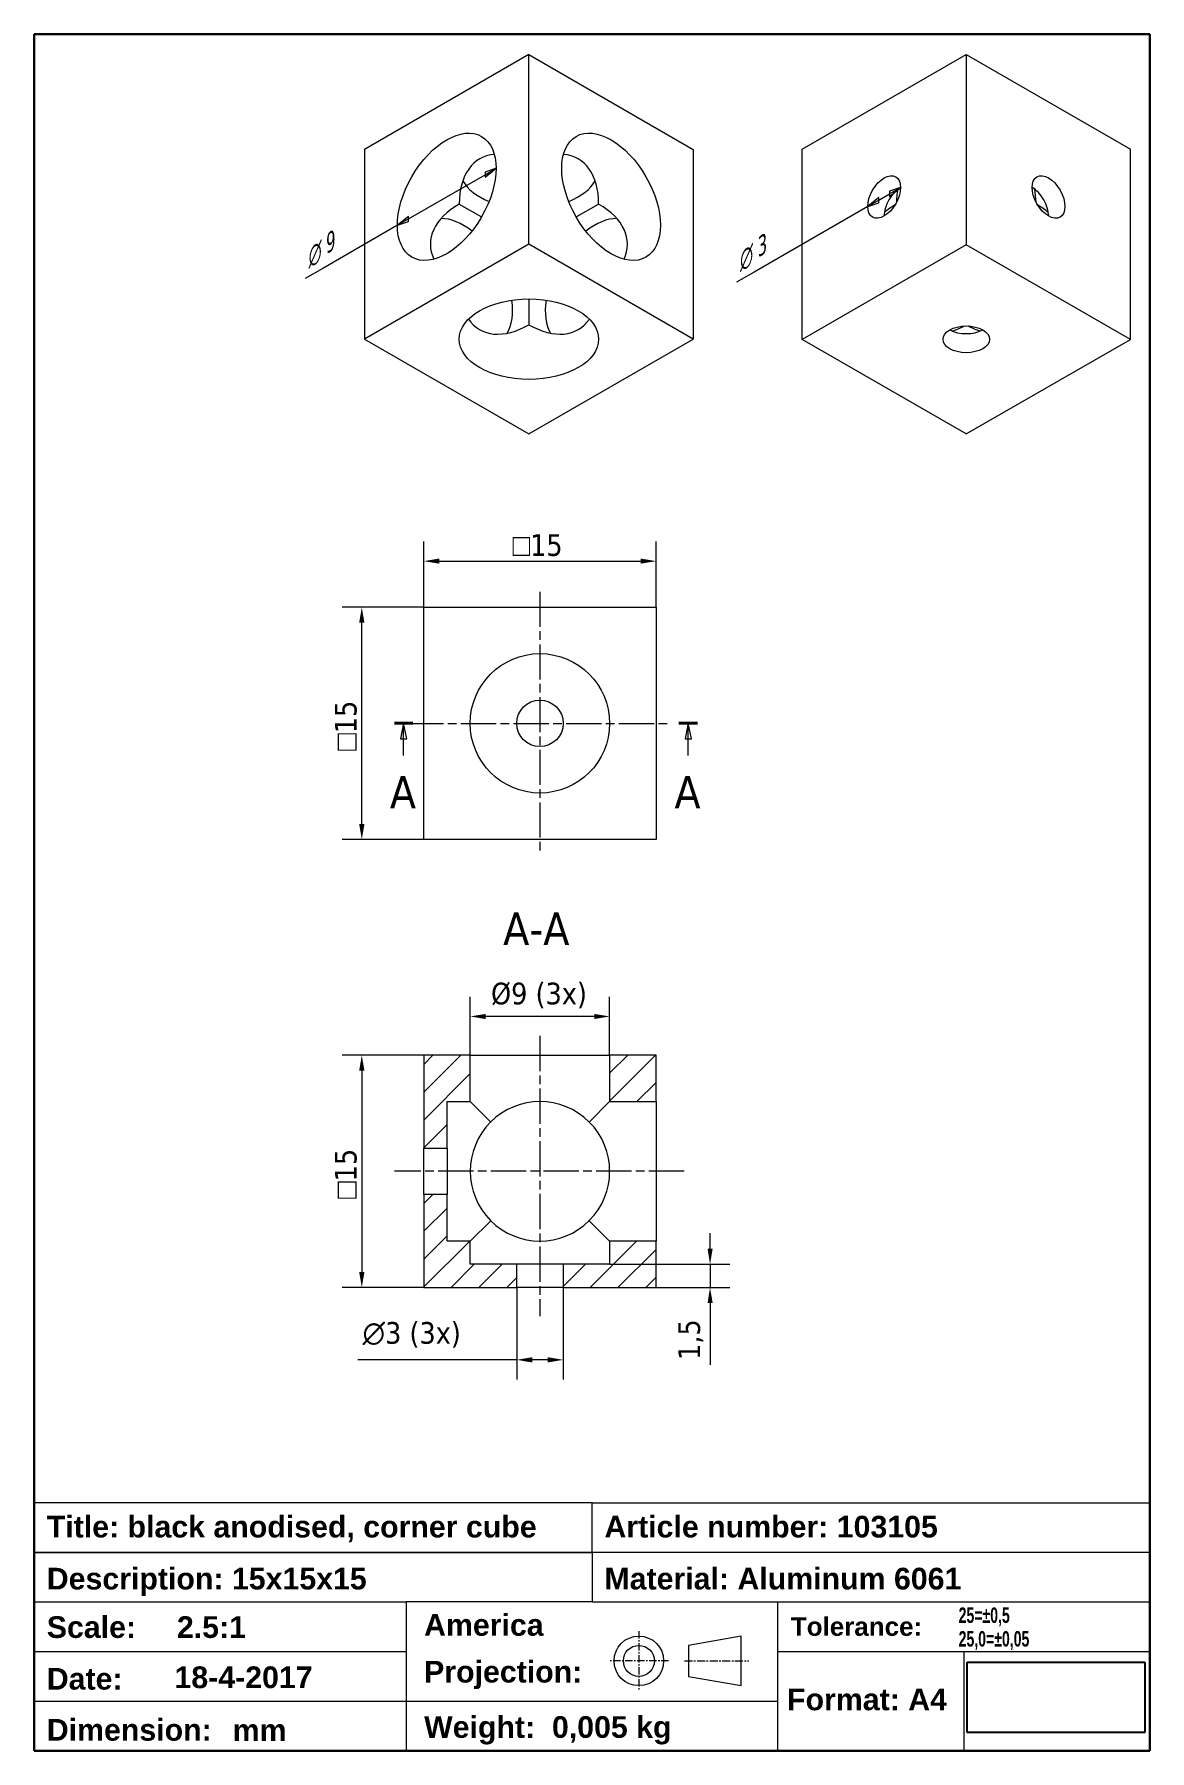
# Model space of a CAD drawing. Header units: millimetres. Extents: x 7 to 79, y 4 to 115.
import ezdxf

# ---------------------------------------------------------------- set-up
doc = ezdxf.new("R2010")
doc.units = ezdxf.units.MM
doc.header["$LTSCALE"] = 0.4
doc.linetypes.add('CHAIN', pattern=[0.3543, 0.2362, -0.0295, 0.0591, -0.0295])
doc.linetypes.add('LONG_DASH_DOTTED', pattern=[0.3001, 0.2362, -0.0295, 0.0049, -0.0295])
for name, color, linetype, lineweight in [('Centerline (ISO)', 7, 'Continuous', 5), ('Dimension (ISO)', 7, 'Continuous', 5), ('Hatch (ISO)', 7, 'Continuous', 9), ('Section Line (ISO)', 7, 'CHAIN', 20), ('Symbol (ISO)', 7, 'Continuous', 5), ('Title (ISO)', 7, 'Continuous', 20), ('Title Block Outline', 7, 'Continuous', 30), ('Visible (ISO)', 7, 'Continuous', 18)]:
    doc.layers.add(name, color=color, linetype=linetype, lineweight=lineweight)
doc.styles.add('Label Text (ISO)', font='tahoma.ttf')
doc.styles.add('Note Text (ISO)', font='tahoma.ttf')
doc.styles.add('Text Style11', font='AIGDT___.TTF')
doc.styles.add('Text Style289', font='')
doc.styles.add('Title Block 1.5', font='romand.shx')
doc.styles.add('Title Block 3', font='romand.shx')
doc.styles.add('Title Block 4', font='romand.shx')
doc.styles.get('Text Style289').set_extended_font_data('Arial', bold=True)
doc.dimstyles.new('Default (ISO)', dxfattribs={"dimscale": 0.4, "dimtxt": 3.5, "dimasz": 2.5, "dimexe": 3.175, "dimexo": 0, "dimgap": 0.762, "dimtad": 1, "dimdec": 1, "dimrnd": 1e-08, "dimzin": 0, "dimtxsty": 'Note Text (ISO)', "dimcen": 0.09, "dimdle": 10, "dimclrd": 256, "dimclre": 256, "dimclrt": 256, "dimadec": 1, "dimazin": 0, "dimtfac": 1.001486, "dimtmove": 0, "dimatfit": 3, "dimfxl": 1, "dimtolj": 1, "dimtzin": 0, "dimlwd": -1, "dimlwe": -1, "dimarcsym": 0})
picture_1 = doc.add_image_def('image1.bmp', size_in_pixel=(245, 97))

# ---------------------------------------------------------------- blocks, each defined once
blk = doc.blocks.new('Title Blocks Makerrbeam title')
at = {"layer": 'Title (ISO)'}
for p, q in [((159.41, 75.37), (69.41, 75.37)), ((69.41, 75.37), (69.41, 67.37)), ((159.41, 67.37), (159.41, 75.37)), ((159.41, 75.37), (249.41, 75.37)), ((159.41, 67.37), (159.41, 75.37)), ((249.41, 75.37), (249.41, 67.37)), ((249.41, 67.37), (69.41, 67.37)), ((69.41, 67.37), (69.41, 59.37)), ((69.41, 67.37), (159.41, 67.37)), ((249.41, 67.37), (159.41, 67.37)), ((159.41, 67.37), (159.41, 59.37)), ((249.41, 60.69), (249.41, 67.37)), ((69.41, 35.37), (69.41, 59.37)), ((69.41, 59.37), (129.41, 59.37)), ((129.41, 59.37), (129.41, 35.37)), ((159.41, 59.37), (129.41, 59.37)), ((159.41, 59.37), (249.41, 59.37)), ((189.41, 35.37), (189.41, 59.37)), ((249.41, 59.37), (249.41, 35.37)), ((183.48, 53.87), (174.96, 52.37)), ((183.48, 45.87), (183.48, 53.87)), ((69.41, 51.37), (129.41, 51.37)), ((174.96, 52.37), (174.96, 47.37)), ((189.41, 51.37), (249.41, 51.37)), ((219.41, 51.37), (219.41, 35.37)), ((174.96, 47.37), (183.48, 45.87)), ((69.41, 43.37), (129.41, 43.37)), ((129.41, 43.37), (189.41, 43.37)), ((129.41, 35.37), (69.41, 35.37)), ((69.41, 35.37), (249.41, 35.37)), ((129.41, 35.37), (189.41, 35.37)), ((189.41, 35.37), (249.41, 35.37))]:
    blk.add_line(p, q, dxfattribs=at)
at = {"layer": 'Title (ISO)', "linetype": 'LONG_DASH_DOTTED', "ltscale": 12.581456}
for p, q in [((166.96, 54.67), (166.96, 45.07)), ((171.76, 49.87), (162.17, 49.87))]:
    blk.add_line(p, q, dxfattribs=at)
at = {"layer": 'Title (ISO)', "linetype": 'LONG_DASH_DOTTED', "ltscale": 13.666011}
blk.add_line((174.31, 49.87), (184.72, 49.87), dxfattribs=at)
at = {"layer": 'Title (ISO)'}
for radius in [4, 2.5]:
    blk.add_circle((166.96, 49.87), radius, dxfattribs=at)
at = {"layer": 'Title (ISO)', "color": 7}
for s, insert, char_height, attachment_point, style in [('\\fArial|b1|i0;\\H3.5000;Title: black anodised, corner cube', (71.41, 73.28), 3.5, 1, 'Title Block 4'), ('\\fArial|b1|i0;\\H3.5000;Article number: 103105', (161.41, 73.28), 3.5, 1, 'Title Block 4'), ('\\fArial|b1|i0;\\H3.5000;Description: 15x15x15', (71.41, 64.89), 3.5, 1, 'Title Block 4'), ('\\fArial|b1|i0;\\H3.5000;Material: Aluminum 6061', (161.41, 64.89), 3.5, 1, 'Title Block 4'), ('\\fArial|b1|i0;\\H3.5000;Scale:', (71.41, 53.52), 3.5, 7, 'Title Block 1.5'), ('\\fArial|b1|i0;\\H3.5000;2.5:1', (92.41, 53.52), 3.5, 7, 'Title Block 1.5'), ('\\fArial|b1|i0;\\H3.5000;America', (132.3, 53.87), 3.5, 7, 'Title Block 1.5'), ('\\fArial|b1|i0;\\H3.0000;Tolerance:', (191.49, 53.87), 3, 7, 'Title Block 1.5'), ('\\fArial|b1|i0;\\H3.5000;Date:', (71.41, 45.18), 3.5, 7, 'Title Block 1.5'), ('\\fArial|b1|i0;\\H3.5000;Format: A4', (190.88, 45.4), 3.5, 1, 'Title Block 3'), ('\\fArial|b1|i0;\\H3.5000;Dimension:', (71.41, 36.94), 3.5, 7, 'Title Block 1.5'), ('\\fArial|b1|i0;\\H3.5000;mm', (101.41, 36.94), 3.5, 7, 'Title Block 1.5')]:
    blk.add_mtext(s, dxfattribs=dict(at, insert=insert, char_height=char_height, attachment_point=attachment_point, style=style))
at = {"layer": 'Title (ISO)', "color": 7, "attachment_point": 1, "style": 'Title Block 3'}
for s, insert, char_height, width in [('\\fArial|b1|i0;\\W0.65;\\H2.5000;25=±0,5', (218.57, 58.49), 2.5, 53.9219), ('\\fArial|b1|i0;\\W0.65;\\H2.5000;25,0=±0,05', (218.57, 54.67), 2.5, 53.9219), ('\\fArial|b1|i0;\\H3.5000;Weight:  0,005 kg', (132.3, 40.94), 3.5, 52.6737)]:
    blk.add_mtext(s, dxfattribs=dict(at, insert=insert, char_height=char_height, width=width))
at = {"layer": 'Title (ISO)', "insert": (132.3, 49.87), "char_height": 3.5, "width": 25.5351, "attachment_point": 1, "style": 'Note Text (ISO)'}
blk.add_mtext('\\fArial|b1|i0;\\H3.5000;Projection:', dxfattribs=at)
at = {"layer": 'Title (ISO)', "color": 7, "style": 'Text Style289'}
blk.add_attdef('CREATION_DATE_001', (92.02, 45.47), '', height=3.5, dxfattribs=at)
image = blk.add_image(picture_1, insert=(219.94, 38.3), size_in_units=(28.67, 11.35))
image.dxf.flags = 7
blk = doc.blocks.new('Borders Makerbeam A4')
at = {"layer": 'Title Block Outline'}
for p, q in [((17.5, 287), (197.5, 287)), ((17.5, 10), (17.5, 287)), ((197.5, 287), (197.5, 10)), ((197.5, 10), (17.5, 10))]:
    blk.add_line(p, q, dxfattribs=at)
blk = doc.blocks.new('*D6')
at = {"layer": 'Defpoints', "color": 0}
for p in [(47.14, 80.79), (32.14, 77.82), (47.14, 77.82)]:
    blk.add_point(p, dxfattribs=at)
at = {"layer": 'Dimension (ISO)'}
for p, q in [((32.14, 77.82), (32.14, 82.06)), ((47.14, 77.82), (47.14, 82.06)), ((33.14, 80.79), (46.14, 80.79))]:
    blk.add_line(p, q, dxfattribs=at)
for points in [[(33.14, 80.96), (33.14, 80.63), (32.14, 80.79)], [(46.14, 80.96), (46.14, 80.63), (47.14, 80.79)]]:
    blk.add_solid(points, dxfattribs=at)
at = {"layer": 'Dimension (ISO)', "insert": (37.87, 82.53), "char_height": 1.4, "attachment_point": 1, "style": 'Note Text (ISO)'}
blk.add_mtext('\\A1;{\\fAIGDT|b0|i0;\\H1.4000;o\\fTahoma|b0|i0;\\H1.4000;}15', dxfattribs=at)
blk = doc.blocks.new('*D7')
at = {"layer": 'Defpoints', "color": 0}
for p in [(28.14, 77.82), (32.14, 77.82), (32.14, 62.82)]:
    blk.add_point(p, dxfattribs=at)
at = {"layer": 'Dimension (ISO)'}
for p, q in [((32.14, 77.82), (26.87, 77.82)), ((28.14, 63.82), (28.14, 76.82)), ((32.14, 62.82), (26.87, 62.82))]:
    blk.add_line(p, q, dxfattribs=at)
for points in [[(27.97, 76.82), (28.31, 76.82), (28.14, 77.82)], [(27.97, 63.82), (28.31, 63.82), (28.14, 62.82)]]:
    blk.add_solid(points, dxfattribs=at)
at = {"layer": 'Dimension (ISO)', "insert": (26.4, 68.55), "char_height": 1.4, "attachment_point": 1, "rotation": 90, "style": 'Note Text (ISO)'}
blk.add_mtext('\\A1;{\\fAIGDT|b0|i0;\\H1.4000;o\\fTahoma|b0|i0;\\H1.4000;}15', dxfattribs=at)
blk = doc.blocks.new('2dTransSection0')
at = {"layer": 'Section Line (ISO)', "linetype": 'Continuous', "lineweight": 40}
for p, q in [((78.6, 175.81), (75.61, 175.81)), ((124.53, 175.81), (121.54, 175.81))]:
    blk.add_line(p, q, dxfattribs=at)
at = {"layer": 'Section Line (ISO)', "linetype": 'Continuous'}
for p, q in [((77.1, 175.81), (76.6, 173.31)), ((77.1, 173.31), (77.1, 175.81)), ((77.6, 173.31), (77.1, 175.81)), ((123.04, 175.81), (122.54, 173.31)), ((123.04, 173.31), (123.04, 175.81)), ((123.54, 173.31), (123.04, 175.81)), ((76.6, 173.31), (77.6, 173.31)), ((77.1, 170.59), (77.1, 173.31)), ((122.54, 173.31), (123.54, 173.31)), ((123.04, 170.59), (123.04, 173.31))]:
    blk.add_line(p, q, dxfattribs=at)
at = {"layer": 'Section Line (ISO)', "linetype": 'Continuous', "flags": 128}
for points in [[(77.6, 173.31), (77.1, 175.81), (76.6, 173.31), (77.6, 173.31)], [(123.54, 173.31), (123.04, 175.81), (122.54, 173.31), (123.54, 173.31)]]:
    blk.add_lwpolyline(points, dxfattribs=at)
at = {"layer": 'Section Line (ISO)'}
for points in [[(77.6, 173.31), (77.1, 175.81), (76.6, 173.31), (77.6, 173.31)], [(123.54, 173.31), (123.04, 175.81), (122.54, 173.31), (123.54, 173.31)]]:
    blk.add_solid(points, dxfattribs=at)
at = {"layer": 'Section Line (ISO)', "char_height": 5.25, "attachment_point": 7, "style": 'Label Text (ISO)'}
for insert in [(74.87, 162.06), (120.8, 162.06)]:
    blk.add_mtext('A', dxfattribs=dict(at, insert=insert))
blk = doc.blocks.new('*D9')
at = {"layer": 'Defpoints', "color": 0}
for p in [(35.14, 51.4), (35.14, 48.9), (44.14, 48.9)]:
    blk.add_point(p, dxfattribs=at)
at = {"layer": 'Dimension (ISO)'}
for p, q in [((35.14, 48.9), (35.14, 52.67)), ((44.14, 48.9), (44.14, 52.67)), ((43.14, 51.4), (36.14, 51.4))]:
    blk.add_line(p, q, dxfattribs=at)
for points in [[(36.14, 51.56), (36.14, 51.23), (35.14, 51.4)], [(43.14, 51.56), (43.14, 51.23), (44.14, 51.4)]]:
    blk.add_solid(points, dxfattribs=at)
at = {"layer": 'Dimension (ISO)', "insert": (36.48, 53.58), "char_height": 1.4, "attachment_point": 1, "style": 'Note Text (ISO)'}
blk.add_mtext('\\A1;{Ø}9{ (3x)}', dxfattribs=at)
blk = doc.blocks.new('*D10')
at = {"layer": 'Defpoints', "color": 0}
for p in [(38.14, 33.9), (41.14, 33.9), (38.14, 29.23)]:
    blk.add_point(p, dxfattribs=at)
at = {"layer": 'Dimension (ISO)'}
for p, q in [((38.14, 33.9), (38.14, 27.96)), ((41.14, 33.9), (41.14, 27.96)), ((38.14, 29.23), (27.89, 29.23)), ((40.14, 29.23), (39.14, 29.23))]:
    blk.add_line(p, q, dxfattribs=at)
for points in [[(39.14, 29.4), (39.14, 29.06), (38.14, 29.23)], [(40.14, 29.4), (40.14, 29.06), (41.14, 29.23)]]:
    blk.add_solid(points, dxfattribs=at)
at = {"layer": 'Dimension (ISO)', "insert": (28.19, 31.67), "char_height": 1.4, "attachment_point": 1, "style": 'Note Text (ISO)'}
blk.add_mtext('\\A1;{\\fAIGDT|b0|i0;\\H1.4000;n\\fTahoma|b0|i0;\\H1.4000;}3{ (3x)}', dxfattribs=at)
blk = doc.blocks.new('*D11')
at = {"layer": 'Defpoints', "color": 0}
for p in [(32.14, 48.9), (28.14, 33.9), (32.14, 33.9)]:
    blk.add_point(p, dxfattribs=at)
at = {"layer": 'Dimension (ISO)'}
for p, q in [((32.14, 48.9), (26.87, 48.9)), ((28.14, 47.9), (28.14, 34.9)), ((32.14, 33.9), (26.87, 33.9))]:
    blk.add_line(p, q, dxfattribs=at)
for points in [[(27.97, 47.9), (28.31, 47.9), (28.14, 48.9)], [(27.97, 34.9), (28.31, 34.9), (28.14, 33.9)]]:
    blk.add_solid(points, dxfattribs=at)
at = {"layer": 'Dimension (ISO)', "insert": (26.4, 39.62), "char_height": 1.4, "attachment_point": 1, "rotation": 90, "style": 'Note Text (ISO)'}
blk.add_mtext('\\A1;{\\fAIGDT|b0|i0;\\H1.4000;o\\fTahoma|b0|i0;\\H1.4000;}15', dxfattribs=at)
blk = doc.blocks.new('*D12')
at = {"layer": 'Defpoints', "color": 0}
for p in [(44.14, 35.4), (47.14, 33.9), (50.62, 33.9)]:
    blk.add_point(p, dxfattribs=at)
at = {"layer": 'Dimension (ISO)'}
for p, q in [((50.62, 36.4), (50.62, 37.4)), ((44.14, 35.4), (51.89, 35.4)), ((50.62, 35.4), (50.62, 33.9)), ((47.14, 33.9), (51.89, 33.9)), ((50.62, 32.9), (50.62, 28.91))]:
    blk.add_line(p, q, dxfattribs=at)
for points in [[(50.46, 36.4), (50.79, 36.4), (50.62, 35.4)], [(50.46, 32.9), (50.79, 32.9), (50.62, 33.9)]]:
    blk.add_solid(points, dxfattribs=at)
at = {"layer": 'Dimension (ISO)', "insert": (48.57, 29.22), "char_height": 1.4, "attachment_point": 1, "rotation": 90, "style": 'Note Text (ISO)'}
blk.add_mtext('\\A1;1,5', dxfattribs=at)

msp = doc.modelspace()

# ---------------------------------------------------------------- hatches: boundary and pattern name
at = {"layer": 'Hatch (ISO)'}
h = msp.add_hatch(dxfattribs=at)
h.set_pattern_fill('ANSI31', color=256, scale=10.16, style=0)
h.set_pattern_definition([(45, (0, 0), (-0.898026, 0.898026), [])])
h.paths.add_polyline_path([(35.14, 45.9), (35.14, 48.9), (32.14, 48.9), (32.14, 42.9), (33.64, 42.9), (33.64, 45.9)])
h.paths.add_polyline_path([(44.14, 48.9), (44.14, 45.9), (47.14, 45.9), (47.14, 48.9)])
h.paths.add_polyline_path([(38.14, 33.9), (38.14, 35.4), (35.14, 35.4), (35.14, 36.9), (33.64, 36.9), (33.64, 39.9), (32.14, 39.9), (32.14, 33.9)])
h.paths.add_polyline_path([(41.14, 35.4), (41.14, 33.9), (47.14, 33.9), (47.14, 36.9), (44.14, 36.9), (44.14, 35.4)])

# ---------------------------------------------------------------- linework, layer by layer
at = {"layer": 'Centerline (ISO)', "linetype": 'CHAIN', "ltscale": 23.990969}
for p, q in [((39.64, 78.82), (39.64, 61.82)), ((31.14, 70.32), (48.14, 70.32)), ((39.64, 50.14), (39.64, 32.06)), ((48.94, 41.4), (30.25, 41.4))]:
    msp.add_line(p, q, dxfattribs=at)
at = {"layer": 'Dimension (ISO)'}
for p, q in [((31.15, 102.88), (36.1, 105.74)), ((36.1, 105.74), (36.81, 106.15)), ((36.1, 105.57), (36.81, 106.15)), ((36.81, 106.15), (36.1, 105.9)), ((36.1, 105.9), (36.1, 105.57)), ((61.51, 104.26), (60.8, 103.69)), ((61.51, 104.1), (62.21, 104.5)), ((61.51, 103.93), (61.51, 104.26)), ((62.21, 104.5), (62.92, 104.91)), ((62.21, 104.34), (62.92, 104.91)), ((62.92, 104.91), (62.21, 104.67)), ((62.21, 104.67), (62.21, 104.34)), ((60.8, 103.69), (53.47, 99.45)), ((61.51, 104.1), (60.8, 103.69)), ((60.8, 103.69), (61.51, 103.93)), ((30.44, 102.47), (25.62, 99.69)), ((31.15, 103.04), (30.44, 102.47)), ((31.15, 102.88), (30.44, 102.47)), ((30.44, 102.47), (31.15, 102.72)), ((31.15, 102.72), (31.15, 103.04)), ((25.62, 99.69), (24.48, 99.03)), ((53.47, 99.45), (52.32, 98.8))]:
    msp.add_line(p, q, dxfattribs=at)
at = {"layer": 'Dimension (ISO)', "flags": 128}
for points in [[(36.1, 105.57), (36.81, 106.15), (36.1, 105.9), (36.1, 105.57)], [(61.51, 104.26), (60.8, 103.69), (61.51, 103.93), (61.51, 104.26)], [(62.21, 104.34), (62.92, 104.91), (62.21, 104.67), (62.21, 104.34)], [(31.15, 103.04), (30.44, 102.47), (31.15, 102.72), (31.15, 103.04)]]:
    msp.add_lwpolyline(points, dxfattribs=at)
at = {"layer": 'Dimension (ISO)'}
for points in [[(36.1, 105.57), (36.81, 106.15), (36.1, 105.9), (36.1, 105.57)], [(61.51, 104.26), (60.8, 103.69), (61.51, 103.93), (61.51, 104.26)], [(62.21, 104.34), (62.92, 104.91), (62.21, 104.67), (62.21, 104.34)], [(31.15, 103.04), (30.44, 102.47), (31.15, 102.72), (31.15, 103.04)]]:
    msp.add_solid(points, dxfattribs=at)
at = {"layer": 'Visible (ISO)'}
for p, q in [((38.93, 113.49), (28.32, 107.37)), ((38.93, 101.25), (38.93, 113.49)), ((38.93, 113.49), (49.53, 107.37)), ((56.56, 107.38), (67.16, 113.49)), ((67.16, 113.49), (67.16, 101.22)), ((67.16, 113.49), (77.77, 107.38)), ((28.32, 107.37), (28.32, 95.12)), ((49.53, 107.37), (49.53, 95.12)), ((56.56, 95.11), (56.56, 107.38)), ((77.77, 95.11), (77.77, 107.38)), ((34.43, 103.84), (35.87, 103.01)), ((41.98, 103.01), (43.43, 103.84)), ((38.93, 101.25), (28.32, 95.12)), ((49.53, 95.12), (38.93, 101.25)), ((67.16, 101.22), (56.56, 95.11)), ((77.77, 95.11), (67.16, 101.22)), ((38.93, 97.72), (38.93, 96.05)), ((28.32, 95.12), (38.93, 89)), ((38.93, 89), (49.53, 95.12)), ((67.16, 89.01), (56.56, 95.11)), ((67.16, 89.01), (77.77, 95.11)), ((32.14, 62.82), (32.14, 77.82)), ((32.14, 77.82), (47.14, 77.82)), ((47.14, 77.82), (47.14, 62.82)), ((47.14, 62.82), (32.14, 62.82)), ((35.14, 48.9), (32.14, 48.9)), ((32.14, 48.9), (32.14, 42.9)), ((35.14, 45.9), (35.14, 48.9)), ((35.14, 48.9), (44.14, 48.9)), ((44.14, 48.9), (44.14, 45.9)), ((47.14, 48.9), (44.14, 48.9)), ((47.14, 45.9), (47.14, 48.9)), ((33.64, 42.9), (33.64, 45.9)), ((33.64, 45.9), (35.14, 45.9)), ((36.46, 44.58), (35.14, 45.9)), ((44.14, 45.9), (42.82, 44.58)), ((44.14, 45.9), (47.14, 45.9)), ((47.14, 45.9), (47.14, 36.9)), ((32.14, 42.9), (33.64, 42.9)), ((32.14, 39.9), (32.14, 42.9)), ((33.64, 42.9), (33.64, 39.9)), ((33.64, 39.9), (32.14, 39.9)), ((32.14, 39.9), (32.14, 33.9)), ((33.64, 36.9), (33.64, 39.9)), ((35.14, 36.9), (36.46, 38.21)), ((42.82, 38.21), (44.14, 36.9)), ((35.14, 36.9), (33.64, 36.9)), ((35.14, 35.4), (35.14, 36.9)), ((47.14, 36.9), (44.14, 36.9)), ((44.14, 36.9), (44.14, 35.4)), ((47.14, 33.9), (47.14, 36.9)), ((38.14, 35.4), (35.14, 35.4)), ((38.14, 33.9), (38.14, 35.4)), ((41.14, 35.4), (38.14, 35.4)), ((41.14, 35.4), (41.14, 33.9)), ((44.14, 35.4), (41.14, 35.4)), ((32.14, 33.9), (38.14, 33.9)), ((41.14, 33.9), (38.14, 33.9)), ((41.14, 33.9), (47.14, 33.9))]:
    msp.add_line(p, q, dxfattribs=at)
for radius in [4.5, 1.5]:
    msp.add_circle((39.64, 70.32), radius, dxfattribs=at)
for start, end in [(45, 135), (135, 225), (315, 45), (225, 315)]:
    msp.add_arc((39.64, 41.4), 4.5, start, end, dxfattribs=at)
for centre, major_axis, ratio in [((33.62, 104.31), (2.25, 3.9), 0.57735), ((44.23, 104.31), (2.25, -3.9), 0.57735), ((61.86, 104.3), (0.75, 1.3), 0.578093), ((72.47, 104.3), (0.75, -1.3), 0.578093), ((38.93, 95.12), (4.5, 0), 0.57735), ((67.16, 95.11), (1.5, 0), 0.575862)]:
    msp.add_ellipse(centre, major_axis=major_axis, ratio=ratio, dxfattribs=at)
for centre, major_axis, ratio, start_param, end_param in [((38.93, 101.25), (-3.18, 5.51), 0.57735, 6.017105, 7.068583), ((38.93, 101.25), (3.18, 5.51), 0.57735, 5.497787, 6.549265), ((38.93, 106.15), (-4.5, 0), 0.57735, 0.317115, 0.963634), ((38.93, 106.15), (4.5, 0), 0.57735, 5.319551, 5.966071), ((62.92, 103.69), (0.75, 1.3), 0.578093, 0.783472, 2.358121), ((67.16, 101.25), (3.19, -5.51), 0.576978, 3.732081, 3.903449), ((71.41, 103.69), (-0.75, 1.3), 0.578093, 3.925065, 5.499713), ((67.16, 101.25), (-3.19, -5.51), 0.576978, 2.379736, 2.551105), ((38.93, 101.25), (6.36, 0), 0.57735, 2.356194, 3.407673), ((38.93, 101.25), (6.36, 0), 0.57735, 6.017105, 7.068583), ((67.16, 101.25), (6.36, 0), 0.578093, 2.378378, 2.551652), ((67.16, 101.25), (6.36, 0), 0.578093, 0.589941, 0.763215), ((34.69, 98.8), (-2.25, 3.9), 0.57735, 5.319551, 5.966071), ((43.17, 98.8), (2.25, 3.9), 0.57735, 0.317115, 0.963634), ((34.69, 98.8), (2.25, -3.9), 0.57735, 0.317115, 0.963634), ((43.17, 98.8), (-2.25, -3.9), 0.57735, 5.319551, 5.966071), ((38.93, 101.25), (3.18, 5.51), 0.57735, 2.875513, 3.926991), ((38.93, 101.25), (-3.18, 5.51), 0.57735, 2.356194, 3.407673), ((67.16, 96.34), (-1.5, 0), 0.575862, 0.789281, 2.352312), ((67.16, 101.25), (-3.19, -5.51), 0.576978, 0.588492, 0.755082), ((67.16, 101.25), (3.19, -5.51), 0.576978, 5.528103, 5.694693)]:
    msp.add_ellipse(centre, major_axis=major_axis, ratio=ratio, start_param=start_param, end_param=end_param, dxfattribs=at)

# ---------------------------------------------------------------- block references
at = {"xscale": 0.4, "yscale": 0.4, "zscale": 0.4}
msp.add_blockref('Borders Makerbeam A4', (0, 0), dxfattribs=at)
msp.add_blockref('Title Blocks Makerrbeam title', (-20.76, -10.15), dxfattribs=at).add_auto_attribs({'CREATION_DATE_001': '18-4-2017'})
at = {"layer": 'Section Line (ISO)', "xscale": 0.4, "yscale": 0.4, "zscale": 0.4}
msp.add_blockref('2dTransSection0', (0, 0), dxfattribs=at)

# ---------------------------------------------------------------- texts
at = {"layer": 'Dimension (ISO)', "char_height": 1.4, "attachment_point": 7, "rotation": 30}
for s, insert, style in [('{\\Q30.000;\\W0.816;\\H0.816x;9}', (25.85, 100.58), 'Note Text (ISO)'), ('{\\Q29.936;\\W0.816;\\H0.817x;3}', (53.71, 100.36), 'Note Text (ISO)'), ('{\\Q30.000;\\W0.816;\\H0.816x;n}', (24.75, 99.68), 'Text Style11'), ('{\\Q29.936;\\W0.816;\\H0.817x;n}', (52.6, 99.45), 'Text Style11')]:
    msp.add_mtext(s, dxfattribs=dict(at, insert=insert, style=style))
at = {"layer": 'Symbol (ISO)', "insert": (37.26, 56.01), "char_height": 2.1, "attachment_point": 7, "style": 'Label Text (ISO)'}
msp.add_mtext('A-A', dxfattribs=at)

# ---------------------------------------------------------------- dimensions: what is measured, and where the dimension line sits
at = {"layer": 'Dimension (ISO)'}
for base, p1, p2, angle, text, override, picture, middle in [((47.14, 80.79), (32.14, 77.82), (47.14, 77.82), 180, '{\\fAIGDT|b0|i0;\\H1.4000;o\\fTahoma|b0|i0;\\H1.4000;}<>', {"dimdec": 0, "dimtp": 0, "dimtm": 0, "dimtdec": 0, "dimtofl": 0, "dimatfit": 1}, '*D6', (39.64, 80.79)), ((28.14, 77.82), (32.14, 62.82), (32.14, 77.82), 90, '{\\fAIGDT|b0|i0;\\H1.4000;o\\fTahoma|b0|i0;\\H1.4000;}<>', {"dimdec": 0, "dimtp": 0, "dimtm": 0, "dimtdec": 0, "dimtofl": 0, "dimatfit": 1}, '*D7', (28.14, 70.32)), ((35.14, 51.4), (44.14, 48.9), (35.14, 48.9), 180, '{Ø}<>{ (3x)}', {"dimdec": 0, "dimtp": 0, "dimtm": 0, "dimtdec": 2, "dimtofl": 0, "dimatfit": 1}, '*D9', (39.64, 51.4)), ((28.14, 33.9), (32.14, 48.9), (32.14, 33.9), 90, '{\\fAIGDT|b0|i0;\\H1.4000;o\\fTahoma|b0|i0;\\H1.4000;}<>', {"dimdec": 0, "dimtp": 0, "dimtm": 0, "dimtdec": 2, "dimtofl": 0, "dimatfit": 1}, '*D11', (28.14, 41.4)), ((38.14, 29.23), (41.14, 33.9), (38.14, 33.9), 180, '{\\fAIGDT|b0|i0;\\H1.4000;n\\fTahoma|b0|i0;\\H1.4000;}<>{ (3x)}', {"dimdec": 0, "dimtp": 0, "dimtm": 0, "dimtdec": 2, "dimtofl": 0, "dimatfit": 2}, '*D10', (31.46, 29.23))]:
    dim = msp.add_linear_dim(base=base, p1=p1, p2=p2, angle=angle, text=text, dimstyle='Default (ISO)', override=override, dxfattribs=at)
    dim.commit()
    dim.dimension.update_dxf_attribs({"geometry": picture, "text_midpoint": middle, "dimtype": 160})
dim = msp.add_linear_dim(base=(50.62, 33.9), p1=(44.14, 35.4), p2=(47.14, 33.9), angle=90, dimstyle='Default (ISO)', override={"dimdec": 1, "dimtp": 0, "dimtm": 0, "dimtdec": 2, "dimtofl": 1, "dimatfit": 1}, dxfattribs=at)
dim.commit()
dim.dimension.update_dxf_attribs({"geometry": '*D12', "text_midpoint": (50.62, 30.41), "dimtype": 160})

doc.saveas('drawing.dxf')
